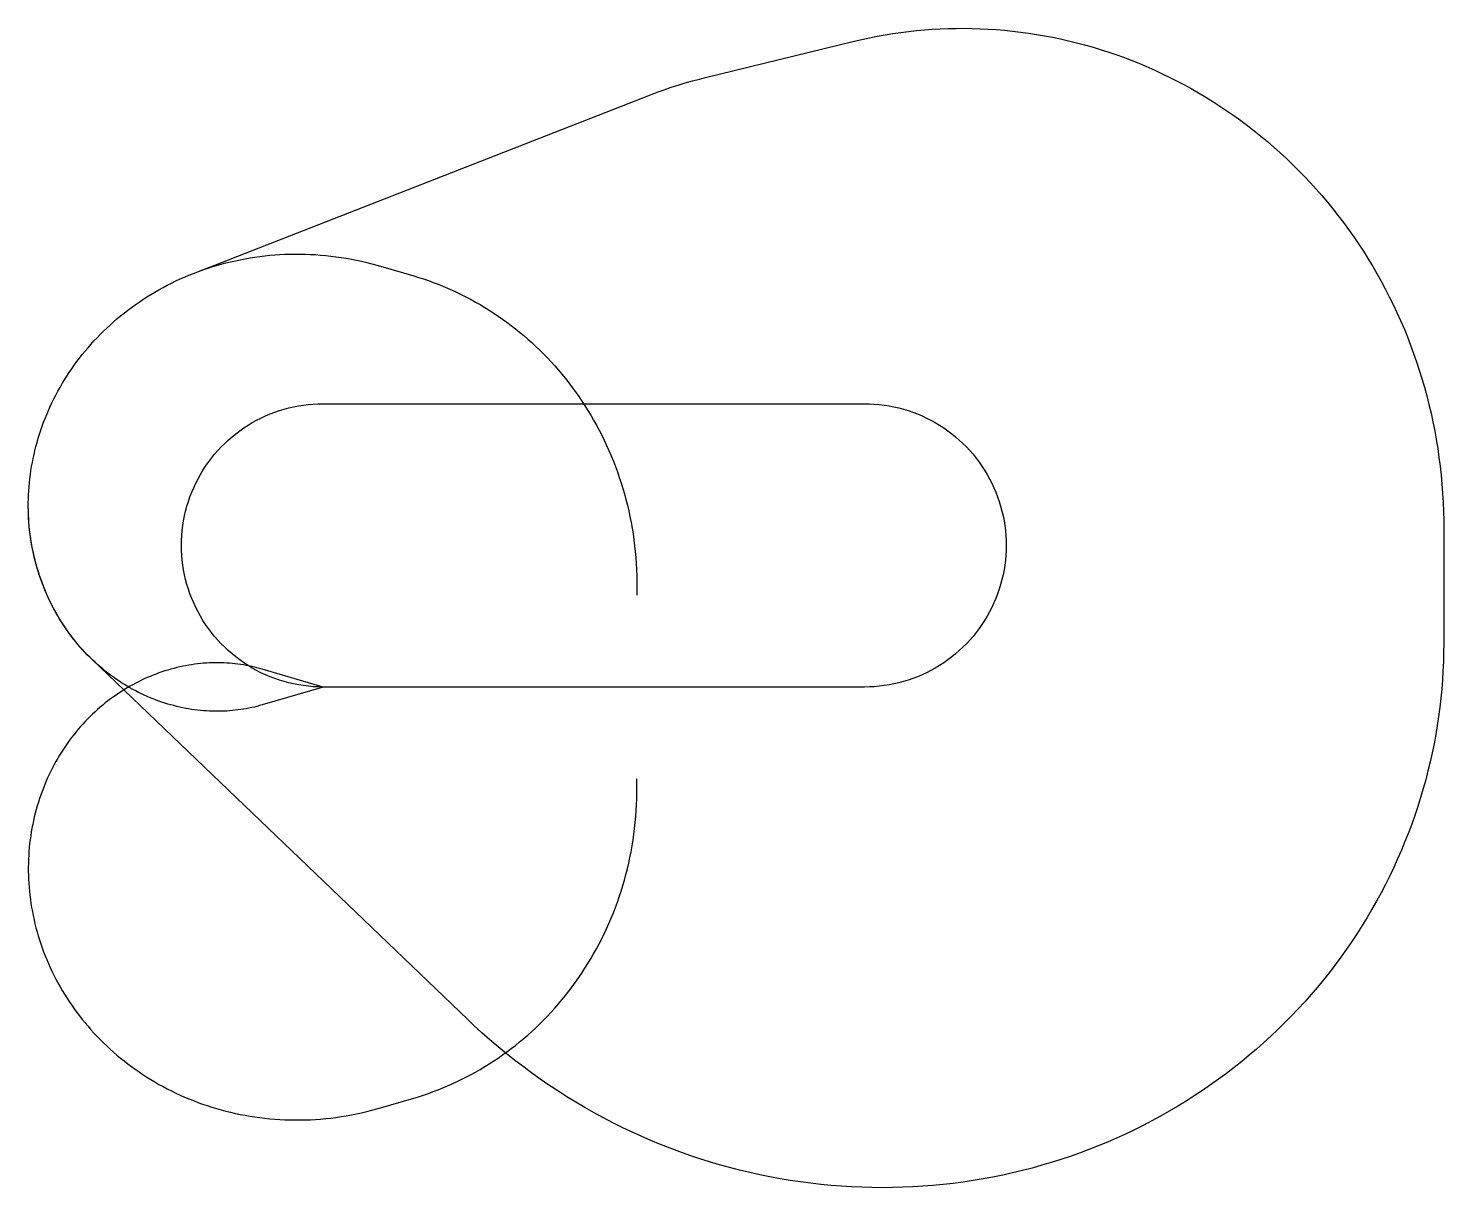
# Model space of a CAD drawing. Header units: metres. Extents: x -5281 to 20073, y -8971 to 11803.
import ezdxf

# ---------------------------------------------------------------- set-up
doc = ezdxf.new("R2010")
doc.units = ezdxf.units.M

msp = doc.modelspace()

# ---------------------------------------------------------------- linework, layer by layer
at = {"layer": 'NorminalTrack', "color": 1}
msp.add_lwpolyline([(0, 0), (0, 0), (-89, 2), (-177, 6), (-265, 14), (-353, 25), (-441, 39), (-528, 55), (-614, 75), (-700, 98), (-784, 124), (-868, 153), (-951, 185), (-1033, 219), (-1113, 257), (-1192, 297), (-1269, 340), (-1345, 386), (-1420, 434), (-1492, 485), (-1563, 538), (-1632, 594), (-1699, 652), (-1763, 712), (-1826, 775), (-1887, 840), (-1945, 907), (-2000, 976), (-2054, 1046), (-2105, 1119), (-2153, 1193), (-2198, 1269), (-2241, 1347), (-2282, 1426), (-2319, 1506), (-2354, 1588), (-2385, 1670), (-2414, 1754), (-2440, 1839), (-2463, 1924), (-2483, 2011), (-2500, 2098), (-2514, 2185), (-2525, 2273), (-2532, 2361), (-2537, 2450), (-2539, 2539), (-2537, 2627), (-2532, 2716), (-2525, 2804), (-2514, 2892), (-2500, 2979), (-2483, 3066), (-2463, 3153), (-2440, 3238), (-2414, 3323), (-2385, 3407), (-2354, 3490), (-2319, 3571), (-2282, 3651), (-2241, 3730), (-2198, 3808), (-2153, 3884), (-2105, 3958), (-2054, 4031), (-2000, 4101), (-1945, 4170), (-1887, 4237), (-1826, 4302), (-1763, 4365), (-1699, 4425), (-1632, 4483), (-1563, 4539), (-1492, 4592), (-1420, 4643), (-1345, 4691), (-1269, 4737), (-1192, 4780), (-1113, 4820), (-1033, 4858), (-951, 4892), (-868, 4924), (-784, 4953), (-700, 4979), (-614, 5002), (-528, 5022), (-441, 5039), (-353, 5052), (-265, 5063), (-177, 5071), (-89, 5076), (0, 5077), (0, 5077), (9697, 5077), (9697, 5077), (9786, 5076), (9874, 5071), (9962, 5063), (10050, 5052), (10138, 5039), (10225, 5022), (10311, 5002), (10397, 4979), (10482, 4953), (10565, 4924), (10648, 4892), (10730, 4858), (10810, 4820), (10889, 4780), (10966, 4737), (11042, 4691), (11117, 4643), (11189, 4592), (11260, 4539), (11329, 4483), (11396, 4425), (11461, 4365), (11523, 4302), (11584, 4237), (11642, 4170), (11698, 4101), (11751, 4031), (11802, 3958), (11850, 3884), (11896, 3808), (11939, 3730), (11979, 3651), (12016, 3571), (12051, 3490), (12083, 3407), (12111, 3323), (12137, 3238), (12160, 3153), (12180, 3066), (12197, 2979), (12211, 2892), (12222, 2804), (12230, 2716), (12234, 2627), (12236, 2539), (12234, 2450), (12230, 2361), (12222, 2273), (12211, 2185), (12197, 2098), (12180, 2011), (12160, 1924), (12137, 1839), (12111, 1754), (12083, 1670), (12051, 1588), (12016, 1506), (11979, 1426), (11939, 1347), (11896, 1269), (11850, 1193), (11802, 1119), (11751, 1046), (11698, 976), (11642, 907), (11584, 840), (11523, 775), (11461, 712), (11396, 652), (11329, 594), (11260, 538), (11189, 485), (11117, 434), (11042, 386), (10966, 340), (10889, 297), (10810, 257), (10730, 219), (10648, 185), (10565, 153), (10482, 124), (10397, 98), (10311, 75), (10225, 55), (10138, 39), (10050, 25), (9962, 14), (9874, 6), (9786, 2), (9697, 0), (0, 0)], dxfattribs=at)
at = {"layer": 'WindSpiral', "color": 5}
for points in [[(0, 0), (-1091, -320), (-1138, -333), (-1185, -346), (-1232, -358), (-1280, -368), (-1329, -379), (-1377, -388), (-1426, -396), (-1476, -404), (-1525, -411), (-1575, -417), (-1626, -422), (-1676, -426), (-1727, -430), (-1778, -432), (-1830, -434), (-1882, -435), (-1934, -435), (-1986, -434), (-2038, -432), (-2091, -429), (-2143, -425), (-2196, -420), (-2249, -415), (-2302, -408), (-2355, -400), (-2408, -392), (-2462, -382), (-2515, -372), (-2568, -360), (-2622, -348), (-2675, -334), (-2728, -320), (-2781, -305), (-2834, -288), (-2888, -271), (-2941, -252), (-2993, -233), (-3046, -213), (-3099, -191), (-3151, -169), (-3203, -145), (-3255, -121), (-3307, -96), (-3358, -69), (-3409, -42), (-3460, -14), (-3511, 16), (-3561, 46), (-3611, 78), (-3660, 110), (-3709, 143), (-3758, 177), (-3806, 213), (-3854, 249), (-3902, 286), (-3948, 324), (-3995, 363), (-4041, 403), (-4086, 444), (-4131, 486), (-4175, 529), (-4218, 573), (-4261, 618), (-4303, 663), (-4345, 710), (-4386, 757), (-4426, 805), (-4466, 854), (-4505, 904), (-4543, 955), (-4580, 1007), (-4616, 1059), (-4652, 1112), (-4687, 1166), (-4721, 1221), (-4754, 1277), (-4787, 1333), (-4818, 1390), (-4849, 1448), (-4878, 1507), (-4907, 1566), (-4935, 1626), (-4962, 1687), (-4988, 1748), (-5012, 1810), (-5036, 1872), (-5059, 1936), (-5081, 1999), (-5101, 2064), (-5121, 2129), (-5140, 2194), (-5157, 2260), (-5174, 2327), (-5189, 2393), (-5203, 2461), (-5216, 2529), (-5228, 2597), (-5239, 2666), (-5248, 2735), (-5257, 2804), (-5264, 2874), (-5270, 2945), (-5274, 3015), (-5278, 3086), (-5280, 3157), (-5281, 3228), (-5281, 3300), (-5280, 3371), (-5277, 3443), (-5273, 3515), (-5268, 3588), (-5261, 3660), (-5253, 3732), (-5244, 3805), (-5234, 3877), (-5222, 3950), (-5209, 4022), (-5195, 4095), (-5179, 4167), (-5162, 4240), (-5144, 4312), (-5125, 4384), (-5104, 4456), (-5082, 4528), (-5058, 4600), (-5033, 4671), (-5007, 4743), (-4980, 4814), (-4951, 4884), (-4921, 4955), (-4889, 5025), (-4857, 5094), (-4823, 5164), (-4787, 5232), (-4751, 5301), (-4713, 5369), (-4674, 5436), (-4633, 5503), (-4591, 5570), (-4548, 5636), (-4504, 5701), (-4459, 5766), (-4412, 5830), (-4364, 5893), (-4314, 5956), (-4264, 6018), (-4212, 6079), (-4159, 6140), (-4105, 6200), (-4050, 6259), (-3993, 6317), (-3936, 6374), (-3877, 6431), (-3817, 6486), (-3756, 6541), (-3694, 6595), (-3630, 6648), (-3566, 6700), (-3501, 6750), (-3434, 6800), (-3367, 6849), (-3298, 6897), (-3229, 6943), (-3158, 6989), (-3087, 7033), (-3014, 7076), (-2941, 7119), (-2867, 7159), (-2791, 7199), (-2715, 7238), (-2638, 7275), (-2561, 7311), (-2482, 7346), (-2403, 7379), (-2323, 7411), (-2323, 7411), (5862, 10611), (5985, 10658), (6109, 10702), (6234, 10745), (6360, 10786), (6486, 10824), (6614, 10860), (6742, 10894), (6824, 10915), (9514, 11571), (9651, 11604), (9789, 11633), (9927, 11661), (10066, 11686), (10206, 11708), (10346, 11729), (10487, 11747), (10628, 11762), (10770, 11775), (10912, 11785), (11055, 11793), (11197, 11799), (11341, 11802), (11484, 11803), (11628, 11801), (11772, 11796), (11915, 11789), (12059, 11780), (12204, 11768), (12348, 11753), (12491, 11736), (12635, 11716), (12779, 11694), (12923, 11669), (13066, 11642), (13209, 11612), (13351, 11580), (13494, 11545), (13636, 11508), (13777, 11468), (13918, 11425), (14058, 11380), (14198, 11333), (14337, 11283), (14475, 11230), (14613, 11175), (14750, 11118), (14886, 11058), (15021, 10995), (15155, 10930), (15289, 10863), (15421, 10793), (15552, 10721), (15682, 10647), (15811, 10570), (15939, 10491), (16066, 10409), (16191, 10325), (16315, 10239), (16438, 10151), (16560, 10060), (16679, 9967), (16798, 9872), (16915, 9774), (17030, 9675), (17144, 9573), (17256, 9469), (17367, 9364), (17475, 9256), (17582, 9146), (17688, 9034), (17791, 8920), (17893, 8804), (17992, 8686), (18090, 8566), (18186, 8445), (18279, 8321), (18371, 8196), (18461, 8069), (18548, 7940), (18634, 7810), (18717, 7678), (18798, 7544), (18877, 7409), (18953, 7272), (19027, 7134), (19099, 6994), (19169, 6853), (19236, 6710), (19301, 6566), (19363, 6421), (19423, 6275), (19480, 6127), (19535, 5978), (19587, 5828), (19637, 5677), (19684, 5525), (19729, 5371), (19771, 5217), (19810, 5062), (19847, 4906), (19881, 4749), (19912, 4592), (19940, 4434), (19966, 4275), (19989, 4115), (20010, 3955), (20027, 3794), (20042, 3633), (20054, 3471), (20063, 3309), (20069, 3146), (20073, 2983), (20073, 2866), (20073, 782), (20072, 618), (20068, 455), (20061, 292), (20051, 128), (20038, -36), (20022, -199), (20003, -363), (19982, -526), (19957, -689), (19930, -852), (19900, -1015), (19867, -1177), (19831, -1339), (19792, -1500), (19751, -1661), (19706, -1821), (19659, -1981), (19609, -2140), (19556, -2299), (19500, -2457), (19441, -2614), (19380, -2770), (19315, -2925), (19248, -3079), (19179, -3232), (19106, -3385), (19031, -3536), (18953, -3686), (18872, -3834), (18788, -3982), (18702, -4128), (18613, -4273), (18522, -4417), (18428, -4559), (18331, -4699), (18232, -4838), (18130, -4976), (18026, -5112), (17919, -5246), (17810, -5378), (17698, -5509), (17584, -5638), (17468, -5765), (17349, -5890), (17228, -6013), (17105, -6135), (16979, -6254), (16851, -6371), (16721, -6486), (16589, -6599), (16455, -6710), (16318, -6818), (16180, -6925), (16039, -7029), (15897, -7130), (15752, -7229), (15606, -7326), (15458, -7420), (15308, -7512), (15157, -7602), (15003, -7689), (14848, -7773), (14691, -7854), (14533, -7933), (14373, -8009), (14212, -8083), (14049, -8154), (13885, -8222), (13719, -8287), (13552, -8350), (13384, -8409), (13214, -8466), (13044, -8520), (12872, -8570), (12699, -8618), (12526, -8663), (12351, -8705), (12175, -8744), (11999, -8780), (11821, -8813), (11643, -8843), (11464, -8870), (11285, -8893), (11105, -8914), (10924, -8931), (10743, -8945), (10561, -8956), (10379, -8964), (10197, -8969), (10014, -8971), (9832, -8969), (9649, -8964), (9466, -8956), (9283, -8945), (9099, -8931), (8916, -8913), (8734, -8892), (8551, -8868), (8368, -8841), (8186, -8810), (8004, -8777), (7823, -8740), (7642, -8700), (7461, -8656), (7281, -8610), (7102, -8560), (6923, -8507), (6746, -8451), (6568, -8392), (6392, -8330), (6217, -8264), (6043, -8195), (5869, -8124), (5697, -8049), (5526, -7971), (5356, -7890), (5188, -7806), (5020, -7718), (4854, -7628), (4690, -7535), (4526, -7439), (4365, -7340), (4205, -7238), (4046, -7133), (3890, -7026), (3735, -6915), (3581, -6802), (3430, -6685), (3280, -6566), (3133, -6445), (2987, -6320), (2844, -6193), (2702, -6064), (2591, -5959), (-4137, 493), (-4181, 536), (-4225, 579), (-4267, 624), (-4310, 670), (-4351, 717), (-4392, 764), (-4432, 812), (-4472, 862), (-4510, 912), (-4548, 963), (-4585, 1014), (-4622, 1067), (-4657, 1120), (-4692, 1174), (-4726, 1229), (-4759, 1285), (-4791, 1342), (-4823, 1399), (-4853, 1457), (-4883, 1515), (-4911, 1575), (-4939, 1635), (-4966, 1696), (-4991, 1757), (-5016, 1819), (-5040, 1882), (-5062, 1945), (-5084, 2009), (-5104, 2073), (-5124, 2138), (-5142, 2204), (-5160, 2270), (-5176, 2336), (-5191, 2403), (-5205, 2471), (-5218, 2539), (-5230, 2607), (-5240, 2676), (-5249, 2745), (-5258, 2815), (-5265, 2885), (-5270, 2955), (-5275, 3025), (-5278, 3096), (-5280, 3167), (-5281, 3239), (-5281, 3253)], [(0, 0), (-1091, -320), (-1138, -333), (-1185, -346), (-1232, -358), (-1280, -368), (-1329, -379), (-1377, -388), (-1426, -396), (-1476, -404), (-1525, -411), (-1575, -417), (-1626, -422), (-1676, -426), (-1727, -430), (-1778, -432), (-1830, -434), (-1882, -435), (-1934, -435), (-1986, -434), (-2038, -432), (-2091, -429), (-2143, -425), (-2196, -420), (-2249, -415), (-2302, -408), (-2355, -400), (-2408, -392), (-2462, -382), (-2515, -372), (-2568, -360), (-2622, -348), (-2675, -334), (-2728, -320), (-2781, -305), (-2834, -288), (-2888, -271), (-2941, -252), (-2993, -233), (-3046, -213), (-3099, -191), (-3151, -169), (-3203, -145), (-3255, -121), (-3307, -96), (-3358, -69), (-3409, -42), (-3460, -14), (-3511, 16), (-3561, 46), (-3611, 78), (-3660, 110), (-3709, 143), (-3758, 177), (-3806, 213), (-3854, 249), (-3902, 286), (-3948, 324), (-3995, 363), (-4041, 403), (-4086, 444), (-4131, 486), (-4175, 529), (-4218, 573), (-4261, 618), (-4303, 663), (-4345, 710), (-4386, 757), (-4426, 805), (-4466, 854), (-4505, 904), (-4543, 955), (-4580, 1007), (-4616, 1059), (-4652, 1112), (-4687, 1166), (-4721, 1221), (-4754, 1277), (-4787, 1333), (-4818, 1390), (-4849, 1448), (-4878, 1507), (-4907, 1566), (-4935, 1626), (-4962, 1687), (-4988, 1748), (-5012, 1810), (-5036, 1872), (-5059, 1936), (-5081, 1999), (-5101, 2064), (-5121, 2129), (-5140, 2194), (-5157, 2260), (-5174, 2327), (-5189, 2393), (-5203, 2461), (-5216, 2529), (-5228, 2597), (-5239, 2666), (-5248, 2735), (-5257, 2804), (-5264, 2874), (-5270, 2945), (-5274, 3015), (-5278, 3086), (-5280, 3157), (-5281, 3228), (-5281, 3300), (-5280, 3371), (-5277, 3443), (-5273, 3515), (-5268, 3588), (-5261, 3660), (-5253, 3732), (-5244, 3805), (-5234, 3877), (-5222, 3950), (-5209, 4022), (-5195, 4095), (-5179, 4167), (-5162, 4240), (-5144, 4312), (-5125, 4384), (-5104, 4456), (-5082, 4528), (-5058, 4600), (-5033, 4671), (-5007, 4743), (-4980, 4814), (-4951, 4884), (-4921, 4955), (-4889, 5025), (-4857, 5094), (-4823, 5164), (-4787, 5232), (-4751, 5301), (-4713, 5369), (-4674, 5436), (-4633, 5503), (-4591, 5570), (-4548, 5636), (-4504, 5701), (-4459, 5766), (-4412, 5830), (-4364, 5893), (-4314, 5956), (-4264, 6018), (-4212, 6079), (-4159, 6140), (-4105, 6200), (-4050, 6259), (-3993, 6317), (-3936, 6374), (-3877, 6431), (-3817, 6486), (-3756, 6541), (-3694, 6595), (-3630, 6648), (-3566, 6700), (-3501, 6750), (-3434, 6800), (-3367, 6849), (-3298, 6897), (-3229, 6943), (-3158, 6989), (-3087, 7033), (-3014, 7076), (-2941, 7119), (-2867, 7159), (-2791, 7199), (-2715, 7238), (-2638, 7275), (-2561, 7311), (-2482, 7346), (-2403, 7379), (-2323, 7411), (-2242, 7442), (-2160, 7472), (-2078, 7500), (-1995, 7526), (-1911, 7552), (-1827, 7576), (-1742, 7598), (-1657, 7619), (-1570, 7639), (-1484, 7657), (-1397, 7674), (-1309, 7689), (-1221, 7703), (-1132, 7715), (-1043, 7726), (-954, 7735), (-864, 7742), (-774, 7748), (-684, 7753), (-593, 7756), (-503, 7757), (-411, 7757), (-320, 7755), (-229, 7752), (-137, 7747), (-45, 7740), (47, 7732), (138, 7722), (230, 7710), (322, 7697), (414, 7682), (506, 7666), (598, 7648), (689, 7628), (781, 7607), (872, 7584), (963, 7559), (1027, 7541), (1622, 7366), (1710, 7340), (1797, 7311), (1885, 7282), (1971, 7250), (2058, 7217), (2144, 7183), (2229, 7147), (2314, 7109), (2399, 7070), (2483, 7029), (2567, 6987), (2650, 6943), (2732, 6898), (2814, 6851), (2896, 6802), (2976, 6752), (3056, 6700), (3135, 6647), (3213, 6593), (3291, 6537), (3368, 6479), (3444, 6420), (3519, 6360), (3593, 6298), (3666, 6235), (3738, 6170), (3810, 6104), (3880, 6036), (3949, 5967), (4017, 5897), (4085, 5825), (4150, 5753), (4215, 5678), (4279, 5603), (4341, 5526), (4403, 5448), (4463, 5369), (4522, 5288), (4579, 5207), (4635, 5124), (4690, 5040), (4744, 4955), (4796, 4869), (4846, 4781), (4896, 4693), (4943, 4604), (4990, 4513), (5035, 4422), (5078, 4330), (5120, 4236), (5160, 4142), (5199, 4047), (5236, 3951), (5271, 3854), (5305, 3757), (5338, 3658), (5368, 3559), (5397, 3459), (5424, 3359), (5450, 3257), (5474, 3155), (5496, 3053), (5516, 2950), (5535, 2846), (5551, 2742), (5566, 2637), (5580, 2532), (5591, 2427), (5600, 2321), (5608, 2214), (5614, 2108), (5618, 2001), (5620, 1894), (5620, 1786), (5619, 1678), (5618, 1646)], [(0, 0), (-1091, 320), (-1138, 333), (-1185, 346), (-1232, 358), (-1280, 368), (-1329, 379), (-1377, 388), (-1426, 396), (-1476, 404), (-1525, 411), (-1575, 417), (-1626, 422), (-1676, 426), (-1727, 430), (-1778, 432), (-1830, 434), (-1882, 435), (-1934, 435), (-1986, 434), (-2038, 432), (-2091, 429), (-2143, 425), (-2196, 420), (-2249, 415), (-2302, 408), (-2355, 400), (-2408, 392), (-2462, 382), (-2515, 372), (-2568, 360), (-2622, 348), (-2675, 334), (-2728, 320), (-2781, 305), (-2834, 288), (-2888, 271), (-2941, 252), (-2993, 233), (-3046, 213), (-3099, 191), (-3151, 169), (-3203, 145), (-3255, 121), (-3307, 96), (-3358, 69), (-3409, 42), (-3460, 14), (-3511, -16), (-3561, -46), (-3611, -78), (-3660, -110), (-3709, -143), (-3758, -177), (-3806, -213), (-3854, -249), (-3902, -286), (-3948, -324), (-3995, -363), (-4041, -403), (-4086, -444), (-4131, -486), (-4175, -529), (-4218, -573), (-4261, -618), (-4303, -663), (-4345, -710), (-4386, -757), (-4426, -805), (-4466, -854), (-4505, -904), (-4543, -955), (-4580, -1007), (-4616, -1059), (-4652, -1112), (-4687, -1166), (-4721, -1221), (-4754, -1277), (-4787, -1333), (-4818, -1390), (-4849, -1448), (-4878, -1507), (-4907, -1566), (-4935, -1626), (-4962, -1687), (-4988, -1748), (-5012, -1810), (-5036, -1872), (-5059, -1936), (-5081, -1999), (-5101, -2064), (-5121, -2129), (-5140, -2194), (-5157, -2260), (-5174, -2327), (-5189, -2393), (-5203, -2461), (-5216, -2529), (-5228, -2597), (-5239, -2666), (-5248, -2735), (-5257, -2804), (-5264, -2874), (-5270, -2945), (-5274, -3015), (-5278, -3086), (-5280, -3157), (-5281, -3228), (-5281, -3300), (-5280, -3371), (-5277, -3443), (-5273, -3515), (-5268, -3588), (-5261, -3660), (-5253, -3732), (-5244, -3805), (-5234, -3877), (-5222, -3950), (-5209, -4022), (-5195, -4095), (-5179, -4167), (-5162, -4240), (-5144, -4312), (-5125, -4384), (-5104, -4456), (-5082, -4528), (-5058, -4600), (-5033, -4671), (-5007, -4743), (-4980, -4814), (-4951, -4884), (-4921, -4955), (-4889, -5025), (-4857, -5094), (-4823, -5164), (-4787, -5232), (-4751, -5301), (-4713, -5369), (-4674, -5436), (-4633, -5503), (-4591, -5570), (-4548, -5636), (-4504, -5701), (-4459, -5766), (-4412, -5830), (-4364, -5893), (-4314, -5956), (-4264, -6018), (-4212, -6079), (-4159, -6140), (-4105, -6200), (-4050, -6259), (-3993, -6317), (-3936, -6374), (-3877, -6431), (-3817, -6486), (-3756, -6541), (-3694, -6595), (-3630, -6648), (-3566, -6700), (-3501, -6750), (-3434, -6800), (-3367, -6849), (-3298, -6897), (-3229, -6943), (-3158, -6989), (-3087, -7033), (-3014, -7076), (-2941, -7119), (-2867, -7159), (-2791, -7199), (-2715, -7238), (-2638, -7275), (-2561, -7311), (-2482, -7346), (-2403, -7379), (-2323, -7411), (-2242, -7442), (-2160, -7472), (-2078, -7500), (-1995, -7526), (-1911, -7552), (-1827, -7576), (-1742, -7598), (-1657, -7619), (-1570, -7639), (-1484, -7657), (-1397, -7674), (-1309, -7689), (-1221, -7703), (-1132, -7715), (-1043, -7726), (-954, -7735), (-864, -7742), (-774, -7748), (-684, -7753), (-593, -7756), (-503, -7757), (-411, -7757), (-320, -7755), (-229, -7752), (-137, -7747), (-45, -7740), (47, -7732), (138, -7722), (230, -7710), (322, -7697), (414, -7682), (506, -7666), (598, -7648), (689, -7628), (781, -7607), (872, -7584), (963, -7559), (1027, -7541), (1622, -7366), (1710, -7340), (1797, -7311), (1885, -7282), (1971, -7250), (2058, -7217), (2144, -7183), (2229, -7147), (2314, -7109), (2399, -7070), (2483, -7029), (2567, -6987), (2650, -6943), (2732, -6898), (2814, -6851), (2896, -6802), (2976, -6752), (3056, -6700), (3135, -6647), (3213, -6593), (3291, -6537), (3368, -6479), (3444, -6420), (3519, -6360), (3593, -6298), (3666, -6235), (3738, -6170), (3810, -6104), (3880, -6036), (3949, -5967), (4017, -5897), (4085, -5825), (4150, -5753), (4215, -5678), (4279, -5603), (4341, -5526), (4403, -5448), (4463, -5369), (4522, -5288), (4579, -5207), (4635, -5124), (4690, -5040), (4744, -4955), (4796, -4869), (4846, -4781), (4896, -4693), (4943, -4604), (4990, -4513), (5035, -4422), (5078, -4330), (5120, -4236), (5160, -4142), (5199, -4047), (5236, -3951), (5271, -3854), (5305, -3757), (5338, -3658), (5368, -3559), (5397, -3459), (5424, -3359), (5450, -3257), (5474, -3155), (5496, -3053), (5516, -2950), (5535, -2846), (5551, -2742), (5566, -2637), (5580, -2532), (5591, -2427), (5600, -2321), (5608, -2214), (5614, -2108), (5618, -2001), (5620, -1894), (5620, -1786), (5619, -1678), (5618, -1646)]]:
    msp.add_lwpolyline(points, dxfattribs=at)

doc.saveas('drawing.dxf')
